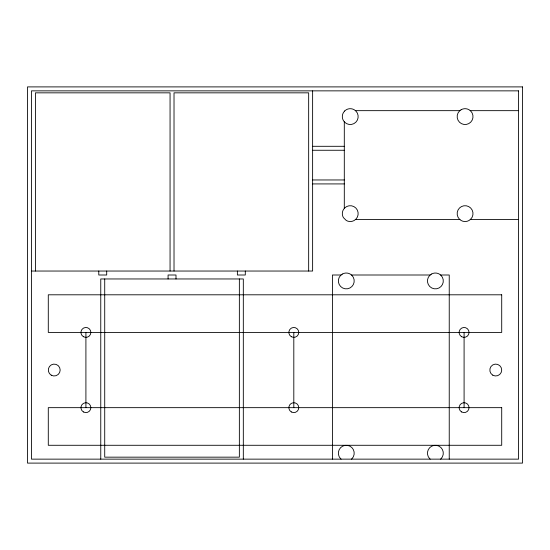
<?xml version="1.0" encoding="UTF-8"?>
<svg xmlns="http://www.w3.org/2000/svg" width="550" height="550" viewBox="0 0 550 550"><rect width="100%" height="100%" fill="white"/><g stroke="black" fill="none" stroke-linecap="round" stroke-linejoin="round"><path stroke-width="0.82" d="M351.436 459.14L351.883 458.803A7.92 7.92 0 0 0 351.883 447.597A7.92 7.92 0 0 0 340.677 447.597A7.92 7.92 0 0 0 340.677 458.803L341.124 459.14M440.536 459.14L440.983 458.803A7.92 7.92 0 0 0 440.983 447.597A7.92 7.92 0 0 0 429.777 447.597A7.92 7.92 0 0 0 429.777 458.803L430.224 459.14M355.396 110.66L459.924 110.66M470.236 110.66L518.54 110.66M312.62 146.3L344.3 146.3M312.62 150.26L344.3 150.26M312.62 179.96L344.3 179.96M312.62 183.92L344.3 183.92M355.396 219.56L459.924 219.56M470.236 219.56L518.54 219.56M31.46 271.04L312.62 271.04L312.62 90.86M341.124 275L332.42 275L332.42 459.14M351.436 275L430.224 275M440.536 275L449.24 275L449.24 459.14M464.09 332.42L464.09 407.66M344.3 121.756L344.3 208.464M308.66 271.04L308.66 92.84L174.02 92.84L174.02 271.04M293.81 332.42L293.81 407.66M245.3 271.04L245.3 275L237.38 275L237.38 271.04M243.32 459.14L243.32 278.96L100.76 278.96L100.76 459.14M239.36 278.96L239.36 457.16L104.72 457.16L104.72 278.96M176 278.96L176 275L168.08 275L168.08 278.96M170.06 271.04L170.06 92.84L35.42 92.84L35.42 271.04M106.7 271.04L106.7 275L98.78 275L98.78 271.04M85.91 332.42L85.91 407.66M344.637 110.997L343.379 112.64A7.92 7.92 0 0 0 343.379 120.56L344.637 122.203A7.92 7.92 0 0 0 355.843 122.203A7.92 7.92 0 0 0 355.843 110.997L354.2 109.739A7.92 7.92 0 0 0 346.28 109.739L344.637 110.997M344.637 208.017L343.379 209.66A7.92 7.92 0 0 0 343.379 217.58L346.28 220.481A7.92 7.92 0 0 0 354.2 220.481L355.843 219.223A7.92 7.92 0 0 0 355.843 208.017A7.92 7.92 0 0 0 344.637 208.017M461.12 109.739L459.477 110.997A7.92 7.92 0 0 0 459.477 122.203A7.92 7.92 0 0 0 470.683 122.203A7.92 7.92 0 0 0 470.683 110.997L469.04 109.739A7.92 7.92 0 0 0 461.12 109.739M342.32 274.079L340.677 275.337A7.92 7.92 0 0 0 340.677 286.543A7.92 7.92 0 0 0 351.883 286.543A7.92 7.92 0 0 0 351.883 275.337L350.24 274.079A7.92 7.92 0 0 0 342.32 274.079M470.683 219.223L469.04 220.481A7.92 7.92 0 0 1 461.12 220.481L459.477 219.223A7.92 7.92 0 0 1 459.477 208.017A7.92 7.92 0 0 1 470.683 208.017A7.92 7.92 0 0 1 470.683 219.223M431.42 274.079L429.777 275.337A7.92 7.92 0 0 0 429.777 286.543A7.92 7.92 0 0 0 440.983 286.543A7.92 7.92 0 0 0 440.983 275.337L439.34 274.079A7.92 7.92 0 0 0 431.42 274.079M522.5 86.9L27.5 86.9L27.5 463.1L522.5 463.1L522.5 86.9M518.54 90.86L31.46 90.86L31.46 459.14L518.54 459.14L518.54 90.86M501.71 294.8L48.29 294.8L48.29 332.42L501.71 332.42L501.71 294.8M501.71 407.66L48.29 407.66L48.29 445.28L501.71 445.28L501.71 407.66M83.435 411.95A4.95 4.95 0 0 0 90.86 407.66A4.95 4.95 0 0 0 83.435 403.37A4.95 4.95 0 0 0 83.435 411.95M83.435 336.71A4.95 4.95 0 0 0 90.86 332.42A4.95 4.95 0 0 0 83.435 328.13A4.95 4.95 0 0 0 83.435 336.71M291.335 336.71A4.95 4.95 0 0 0 298.76 332.42A4.95 4.95 0 0 0 291.335 328.13A4.95 4.95 0 0 0 291.335 336.71M291.335 411.95A4.95 4.95 0 0 0 298.76 407.66A4.95 4.95 0 0 0 291.335 403.37A4.95 4.95 0 0 0 291.335 411.95M461.615 411.95A4.95 4.95 0 0 0 469.04 407.66A4.95 4.95 0 0 0 461.615 403.37A4.95 4.95 0 0 0 461.615 411.95M461.615 336.71A4.95 4.95 0 0 0 469.04 332.42A4.95 4.95 0 0 0 461.615 328.13A4.95 4.95 0 0 0 461.615 336.71M492.8 375.183A5.94 5.94 0 0 0 501.71 370.04A5.94 5.94 0 0 0 492.8 364.897A5.94 5.94 0 0 0 492.8 375.183M51.26 375.183A5.94 5.94 0 0 0 60.17 370.04A5.94 5.94 0 0 0 51.26 364.897A5.94 5.94 0 0 0 51.26 375.183"/></g></svg>
